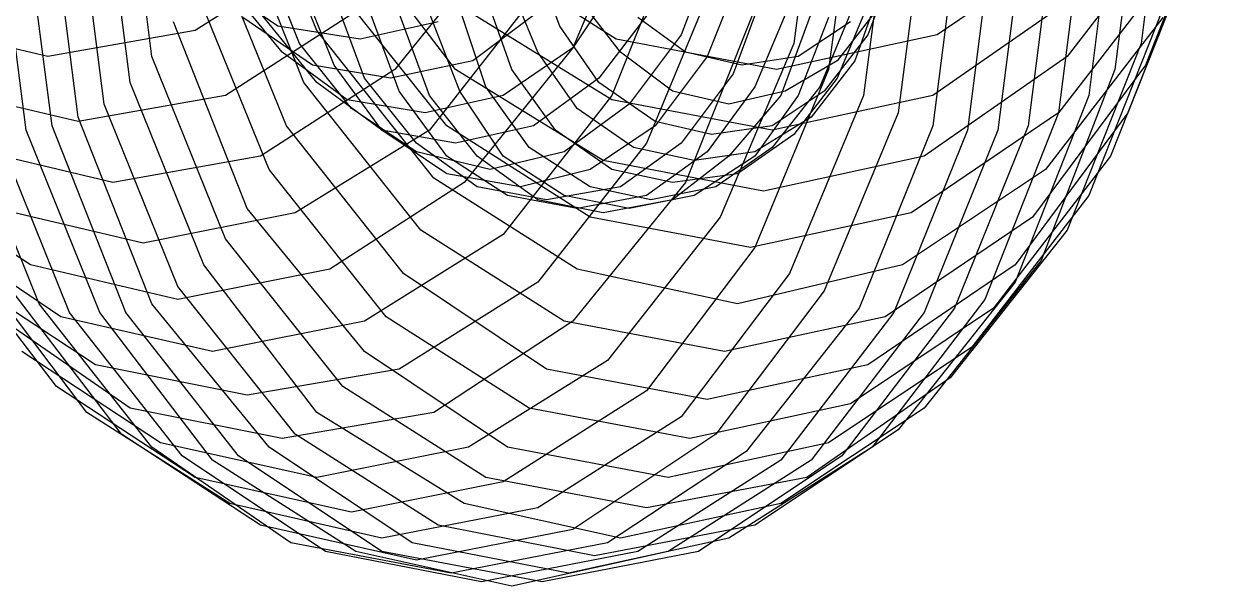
# Model space of a CAD drawing. Header units: metres. Extents: x 7 to 126, y 48 to 200.
# Drawn here: x 48.4 to 120.8, y 47.5 to 81.5 of the extents above; entities that cross this region are included whole.
import ezdxf

# ---------------------------------------------------------------- set-up
doc = ezdxf.new("R2010")
doc.units = ezdxf.units.M

msp = doc.modelspace()

# ---------------------------------------------------------------- linework, layer by layer
for points in [[(117.6, 92.925), (116.025, 80.325)], [(56.175, 79.5375), (54.6, 92.1375)], [(66.15, 81.1125), (61.6875, 92.1375)], [(96.6, 92.4), (95.025, 80.325)], [(86.1, 90.5625), (81.6375, 80.0625)], [(98.7, 90.5625), (97.125, 78.75)], [(116.025, 91.0875), (114.45, 78.75)], [(54.8625, 77.9625), (53.2875, 90.3)], [(114.45, 89.775), (112.875, 77.175)], [(120.75, 90.3), (116.2875, 79.0125)], [(53.2875, 76.65), (51.7125, 88.9875)], [(65.3625, 77.9625), (60.9, 89.25)], [(100.8, 89.25), (99.225, 77.175)], [(112.6125, 88.4625), (111.0375, 76.125)], [(118.65, 88.725), (111.5625, 79.5375)], [(51.7125, 75.8625), (50.1375, 88.2)], [(74.55, 78.75), (67.725, 87.675)], [(88.2, 87.675), (84, 77.175)], [(102.9, 88.2), (101.325, 76.125)], [(105, 87.675), (103.425, 75.3375)], [(110.775, 87.675), (109.2, 75.3375)], [(48.5625, 75.075), (46.9875, 87.4125)], [(50.1375, 75.3375), (48.5625, 87.4125)], [(77.4375, 86.8875), (70.875, 78.75)], [(112.6125, 86.8875), (103.6875, 80.85)], [(107.1, 87.4125), (105.525, 75.075)], [(108.9375, 87.4125), (107.3625, 75.075)], [(119.7, 87.4125), (115.2375, 76.125)], [(66.675, 86.1), (58.8, 81.1125)], [(64.3125, 75.3375), (59.85, 86.3625)], [(84.2625, 80.5875), (75.6, 86.1)], [(90.3, 86.3625), (88.2, 80.85)], [(65.1, 80.325), (63, 85.575)], [(80.85, 81.375), (79.275, 85.575)], [(84.7875, 84.7875), (81.6375, 80.0625)], [(90.5625, 85.05), (86.1, 74.2875)], [(91.875, 84.7875), (89.775, 79.5375)], [(101.0625, 85.05), (99.4875, 80.85)], [(118.125, 85.3125), (111.0375, 76.125)], [(118.65, 84.7875), (114.1875, 73.5)], [(63.7875, 81.375), (59.5875, 84.2625)], [(64.05, 79.8), (60.6375, 84)], [(67.2, 79.0125), (65.1, 84.2625)], [(74.025, 75.3375), (66.9375, 84.2625)], [(79.5375, 79.8), (77.7, 84.2625)], [(63.2625, 72.7125), (58.8, 83.7375)], [(69.0375, 78.225), (67.2, 83.2125)], [(79.5375, 83.475), (72.975, 75.075)], [(77.9625, 78.75), (76.3875, 83.2125)], [(84.525, 79.8), (81.9, 83.2125)], [(93.1875, 83.475), (91.35, 78.4875)], [(100.275, 83.7375), (98.7, 79.275)], [(112.0875, 83.2125), (103.425, 77.175)], [(86.625, 82.6875), (83.2125, 78.225)], [(94.7625, 82.6875), (92.6625, 77.7)], [(99.4875, 82.6875), (97.65, 78.225)], [(100.275, 82.6875), (97.65, 79.275)], [(68.775, 82.425), (60.6375, 77.175)], [(65.8875, 79.0125), (61.6875, 81.9)], [(66.15, 77.9625), (62.7375, 82.1625)], [(71.1375, 77.4375), (69.3, 82.425)], [(72.975, 77.175), (71.1375, 82.1625)], [(74.8125, 77.4375), (72.975, 82.1625)], [(76.3875, 77.7), (74.8125, 82.425)], [(84, 76.9125), (75.075, 82.425)], [(79.8, 82.425), (75.6, 79.275)], [(88.4625, 79.8), (85.575, 81.9)], [(92.6625, 82.425), (88.4625, 71.925)], [(96.075, 82.1625), (94.2375, 77.175)], [(97.125, 81.9), (95.2875, 77.175)], [(98.4375, 82.1625), (96.6, 77.7)], [(117.3375, 81.9), (110.25, 72.7125)], [(117.3375, 82.425), (112.875, 71.1375)], [(49.875, 79.5375), (40.95, 81.6375)], [(58.8, 81.1125), (49.875, 79.5375)], [(61.95, 70.35), (57.4875, 81.6375)], [(68.775, 80.5875), (63.7875, 81.375)], [(73.2375, 72.1875), (66.15, 81.1125)], [(73.5, 81.6375), (68.775, 80.5875)], [(83.2125, 77.9625), (80.85, 81.375)], [(98.4375, 81.6375), (95.2875, 79.5375)], [(68.25, 76.3875), (65.1, 80.325)], [(93.975, 78.75), (84.2625, 80.5875)], [(88.2, 80.85), (85.05, 76.65)], [(95.025, 80.325), (90.5625, 69.825)], [(103.6875, 80.85), (93.975, 78.75)], [(99.4875, 80.85), (96.8625, 77.4375)], [(116.025, 80.325), (111.5625, 69.0375)], [(67.9875, 76.9125), (64.05, 79.8)], [(81.6375, 80.0625), (75.075, 71.925)], [(81.6375, 80.0625), (77.4375, 77.175)], [(81.9, 76.3875), (79.5375, 79.8)], [(87.675, 77.4375), (84.525, 79.8)], [(91.875, 79.0125), (88.4625, 79.8)], [(60.6375, 68.5125), (56.175, 79.5375)], [(70.6125, 78.225), (65.8875, 79.0125)], [(70.0875, 75.075), (67.2, 79.0125)], [(75.6, 79.275), (70.6125, 78.225)], [(89.775, 79.5375), (86.625, 75.3375)], [(95.2875, 79.5375), (91.875, 79.0125)], [(97.65, 79.275), (94.5, 77.4375)], [(98.7, 79.275), (96.075, 75.8625)], [(111.5625, 79.5375), (102.9, 73.5)], [(116.2875, 79.0125), (109.4625, 69.825)], [(70.875, 78.75), (62.7375, 73.5)], [(72.1875, 74.2875), (69.0375, 78.225)], [(83.475, 73.2375), (74.55, 78.75)], [(80.5875, 75.075), (77.9625, 78.75)], [(83.2125, 78.225), (79.275, 75.3375)], [(91.35, 78.4875), (88.2, 74.2875)], [(97.125, 78.75), (92.6625, 67.9875)], [(97.65, 78.225), (95.025, 74.8125)], [(114.45, 78.75), (109.9875, 67.2)], [(51.7125, 75.6), (42.7875, 77.7)], [(59.325, 66.9375), (54.8625, 77.9625)], [(72.45, 69.0375), (65.3625, 77.9625)], [(70.0875, 75.075), (66.15, 77.9625)], [(74.025, 73.5), (71.1375, 77.4375)], [(77.4375, 73.5), (74.8125, 77.4375)], [(79.0125, 74.025), (76.3875, 77.7)], [(86.625, 75.6), (83.2125, 77.9625)], [(91.0875, 76.65), (87.675, 77.4375)], [(92.6625, 77.7), (89.775, 73.7625)], [(94.5, 77.4375), (91.0875, 76.65)], [(96.6, 77.7), (93.7125, 74.025)], [(96.8625, 77.4375), (93.7125, 75.3375)], [(60.6375, 77.175), (51.7125, 75.6)], [(72.7125, 76.125), (67.9875, 76.9125)], [(77.4375, 77.175), (72.7125, 76.125)], [(75.8625, 73.5), (72.975, 77.175)], [(84, 77.175), (77.4375, 68.775)], [(93.7125, 75.075), (84, 76.9125)], [(94.2375, 77.175), (91.0875, 73.5)], [(95.2875, 77.175), (92.6625, 73.5)], [(103.425, 77.175), (93.7125, 75.075)], [(99.225, 77.175), (94.7625, 66.4125)], [(112.875, 77.175), (108.4125, 65.8875)], [(57.75, 65.625), (53.2875, 76.65)], [(72.1875, 73.7625), (68.25, 76.3875)], [(85.05, 76.65), (81.1125, 73.7625)], [(85.3125, 74.025), (81.9, 76.3875)], [(101.325, 76.125), (96.8625, 65.3625)], [(111.0375, 76.125), (102.1125, 70.0875)], [(111.0375, 76.125), (106.575, 64.8375)], [(115.2375, 76.125), (108.4125, 66.9375)], [(49.35, 64.575), (44.8875, 75.6)], [(54.6, 64.05), (50.1375, 75.3375)], [(56.175, 64.575), (51.7125, 75.8625)], [(71.4, 66.4125), (64.3125, 75.3375)], [(82.6875, 69.825), (74.025, 75.3375)], [(79.275, 75.3375), (74.55, 74.2875)], [(86.625, 75.3375), (82.6875, 72.7125)], [(90.0375, 74.8125), (86.625, 75.6)], [(93.7125, 75.3375), (90.0375, 74.8125)], [(96.075, 75.8625), (92.6625, 73.7625)], [(103.425, 75.3375), (98.9625, 64.3125)], [(109.2, 75.3375), (104.7375, 64.3125)], [(51.1875, 64.05), (46.725, 75.075)], [(53.025, 64.05), (48.5625, 75.075)], [(72.975, 75.075), (64.8375, 70.0875)], [(74.55, 74.2875), (70.0875, 75.075)], [(74.025, 72.45), (70.0875, 75.075)], [(84, 72.7125), (80.5875, 75.075)], [(95.025, 74.8125), (91.6125, 72.45)], [(105.525, 75.075), (101.0625, 64.05)], [(107.3625, 75.075), (102.9, 64.05)], [(53.8125, 71.925), (44.8875, 74.025)], [(75.8625, 71.6625), (72.1875, 74.2875)], [(82.6875, 71.6625), (79.0125, 74.025)], [(86.1, 74.2875), (79.5375, 65.8875)], [(88.2, 74.2875), (84.525, 71.6625)], [(88.9875, 73.2375), (85.3125, 74.025)], [(93.7125, 74.025), (90.3, 71.6625)], [(62.7375, 73.5), (53.8125, 71.925)], [(76.65, 72.7125), (72.1875, 73.7625)], [(77.7, 71.1375), (74.025, 73.5)], [(79.5375, 70.875), (75.8625, 73.5)], [(81.1125, 73.7625), (76.65, 72.7125)], [(81.1125, 71.1375), (77.4375, 73.5)], [(93.1875, 71.4), (83.475, 73.2375)], [(89.775, 73.7625), (86.1, 71.1375)], [(91.0875, 73.5), (87.675, 70.875)], [(92.6625, 73.7625), (88.9875, 73.2375)], [(92.6625, 73.5), (88.9875, 71.1375)], [(102.9, 73.5), (93.1875, 71.4)], [(114.1875, 73.5), (107.1, 64.3125)], [(48.825, 66.9375), (40.425, 72.45)], [(70.35, 63.7875), (63.2625, 72.7125)], [(78.4875, 71.6625), (74.025, 72.45)], [(82.6875, 72.7125), (78.4875, 71.6625)], [(87.675, 71.925), (84, 72.7125)], [(91.6125, 72.45), (87.675, 71.925)], [(110.25, 72.7125), (101.5875, 66.9375)], [(75.075, 71.925), (66.9375, 66.675)], [(81.9, 66.675), (73.2375, 72.1875)], [(80.0625, 70.875), (75.8625, 71.6625)], [(84.525, 71.6625), (80.0625, 70.875)], [(88.4625, 71.925), (81.6375, 63.525)], [(86.3625, 70.875), (82.6875, 71.6625)], [(90.3, 71.6625), (86.3625, 70.875)], [(81.9, 70.35), (77.7, 71.1375)], [(83.475, 70.0875), (79.5375, 70.875)], [(85.05, 70.35), (81.1125, 71.1375)], [(86.1, 71.1375), (81.9, 70.35)], [(87.675, 70.875), (83.475, 70.0875)], [(88.9875, 71.1375), (85.05, 70.35)], [(112.875, 71.1375), (105.7875, 61.95)], [(55.65, 68.25), (46.725, 70.35)], [(69.0375, 61.6875), (61.95, 70.35)], [(64.8375, 70.0875), (55.65, 68.25)], [(92.4, 67.9875), (82.6875, 69.825)], [(90.5625, 69.825), (83.7375, 61.1625)], [(102.1125, 70.0875), (92.4, 67.9875)], [(109.4625, 69.825), (100.5375, 63.7875)], [(50.6625, 63.7875), (42.525, 69.3)], [(77.4375, 68.775), (69.0375, 63.525)], [(81.1125, 63.525), (72.45, 69.0375)], [(111.5625, 69.0375), (104.475, 60.1125)], [(50.4, 59.5875), (43.575, 68.5125)], [(67.725, 59.5875), (60.6375, 68.5125)], [(92.6625, 67.9875), (86.1, 59.325)], [(52.2375, 58.0125), (45.675, 66.675)], [(57.75, 64.8375), (48.825, 66.9375)], [(66.9375, 66.675), (57.75, 64.8375)], [(66.15, 58.0125), (59.325, 66.9375)], [(91.6125, 64.575), (81.9, 66.675)], [(101.5875, 66.9375), (91.6125, 64.575)], [(108.4125, 66.9375), (99.4875, 60.9)], [(109.9875, 67.2), (102.9, 58.275)], [(52.7625, 60.9), (44.3625, 66.4125)], [(79.5375, 65.8875), (71.1375, 60.6375)], [(80.0625, 60.6375), (71.4, 66.4125)], [(94.7625, 66.4125), (88.2, 57.75)], [(108.4125, 65.8875), (101.325, 56.9625)], [(54.3375, 56.7), (47.5125, 65.625)], [(64.8375, 56.7), (57.75, 65.625)], [(96.8625, 65.3625), (90.3, 56.7)], [(56.175, 55.9125), (49.35, 64.575)], [(63.2625, 55.9125), (56.175, 64.575)], [(106.575, 64.8375), (99.75, 55.9125)], [(54.8625, 58.275), (46.4625, 64.05)], [(59.85, 61.6875), (50.6625, 63.7875)], [(58.0125, 55.3875), (51.1875, 64.05)], [(59.85, 55.125), (53.025, 64.05)], [(61.425, 55.3875), (54.6, 64.05)], [(79.0125, 58.275), (70.35, 63.7875)], [(100.5375, 63.7875), (90.825, 61.6875)], [(98.9625, 64.3125), (92.1375, 55.65)], [(101.0625, 64.05), (94.2375, 55.125)], [(102.9, 64.05), (96.075, 55.125)], [(104.7375, 64.3125), (97.9125, 55.3875)], [(107.1, 64.3125), (98.4375, 58.5375)], [(69.0375, 63.525), (59.85, 61.6875)], [(81.6375, 63.525), (73.2375, 58.0125)], [(90.825, 61.6875), (81.1125, 63.525)], [(56.7, 56.175), (48.3, 61.6875)], [(77.7, 55.9125), (69.0375, 61.6875)], [(105.7875, 61.95), (97.125, 56.175)], [(61.95, 59.0625), (52.7625, 60.9)], [(83.7375, 61.1625), (75.3375, 55.9125)], [(99.4875, 60.9), (89.775, 58.8)], [(71.1375, 60.6375), (61.95, 59.0625)], [(89.775, 58.8), (80.0625, 60.6375)], [(104.475, 60.1125), (95.8125, 54.075)], [(58.8, 54.075), (50.4, 59.5875)], [(76.3875, 54.075), (67.725, 59.5875)], [(86.1, 59.325), (77.4375, 53.8125)], [(60.9, 52.5), (52.2375, 58.0125)], [(64.05, 56.4375), (54.8625, 58.275)], [(73.2375, 58.0125), (64.05, 56.4375)], [(75.075, 52.5), (66.15, 58.0125)], [(88.725, 56.4375), (79.0125, 58.275)], [(98.4375, 58.5375), (88.725, 56.4375)], [(102.9, 58.275), (94.2375, 52.5)], [(88.2, 57.75), (79.5375, 52.2375)], [(62.7375, 51.1875), (54.3375, 56.7)], [(73.5, 51.1875), (64.8375, 56.7)], [(90.3, 56.7), (81.6375, 50.925)], [(101.325, 56.9625), (92.6625, 51.1875)], [(64.575, 50.1375), (56.175, 55.9125)], [(66.15, 54.075), (56.7, 56.175)], [(71.925, 50.1375), (63.2625, 55.9125)], [(75.3375, 55.9125), (66.15, 54.075)], [(87.4125, 54.075), (77.7, 55.9125)], [(97.125, 56.175), (87.4125, 54.075)], [(99.75, 55.9125), (91.0875, 50.4)], [(66.675, 49.6125), (58.0125, 55.3875)], [(68.5125, 49.6125), (59.85, 55.125)], [(70.0875, 49.6125), (61.425, 55.3875)], [(92.1375, 55.65), (83.7375, 50.1375)], [(94.2375, 55.125), (85.575, 49.6125)], [(96.075, 55.125), (87.4125, 49.6125)], [(97.9125, 55.3875), (89.25, 49.6125)], [(68.25, 51.975), (58.8, 54.075)], [(77.4375, 53.8125), (68.25, 51.975)], [(86.1, 52.2375), (76.3875, 54.075)], [(95.8125, 54.075), (86.1, 52.2375)], [(70.0875, 50.4), (60.9, 52.5)], [(79.5375, 52.2375), (70.0875, 50.4)], [(84.525, 50.4), (75.075, 52.5)], [(94.2375, 52.5), (84.525, 50.4)], [(72.1875, 49.0875), (62.7375, 51.1875)], [(81.6375, 50.925), (72.1875, 49.0875)], [(82.95, 49.35), (73.5, 51.1875)], [(92.6625, 51.1875), (82.95, 49.35)], [(74.2875, 48.3), (64.575, 50.1375)], [(81.375, 48.3), (71.925, 50.1375)], [(83.7375, 50.1375), (74.2875, 48.3)], [(91.0875, 50.4), (81.375, 48.3)], [(76.125, 47.775), (66.675, 49.6125)], [(77.9625, 47.5125), (68.5125, 49.6125)], [(79.8, 47.775), (70.0875, 49.6125)], [(85.575, 49.6125), (76.125, 47.775)], [(87.4125, 49.6125), (77.9625, 47.5125)], [(89.25, 49.6125), (79.8, 47.775)]]:
    msp.add_lwpolyline(points)

doc.saveas('drawing.dxf')
